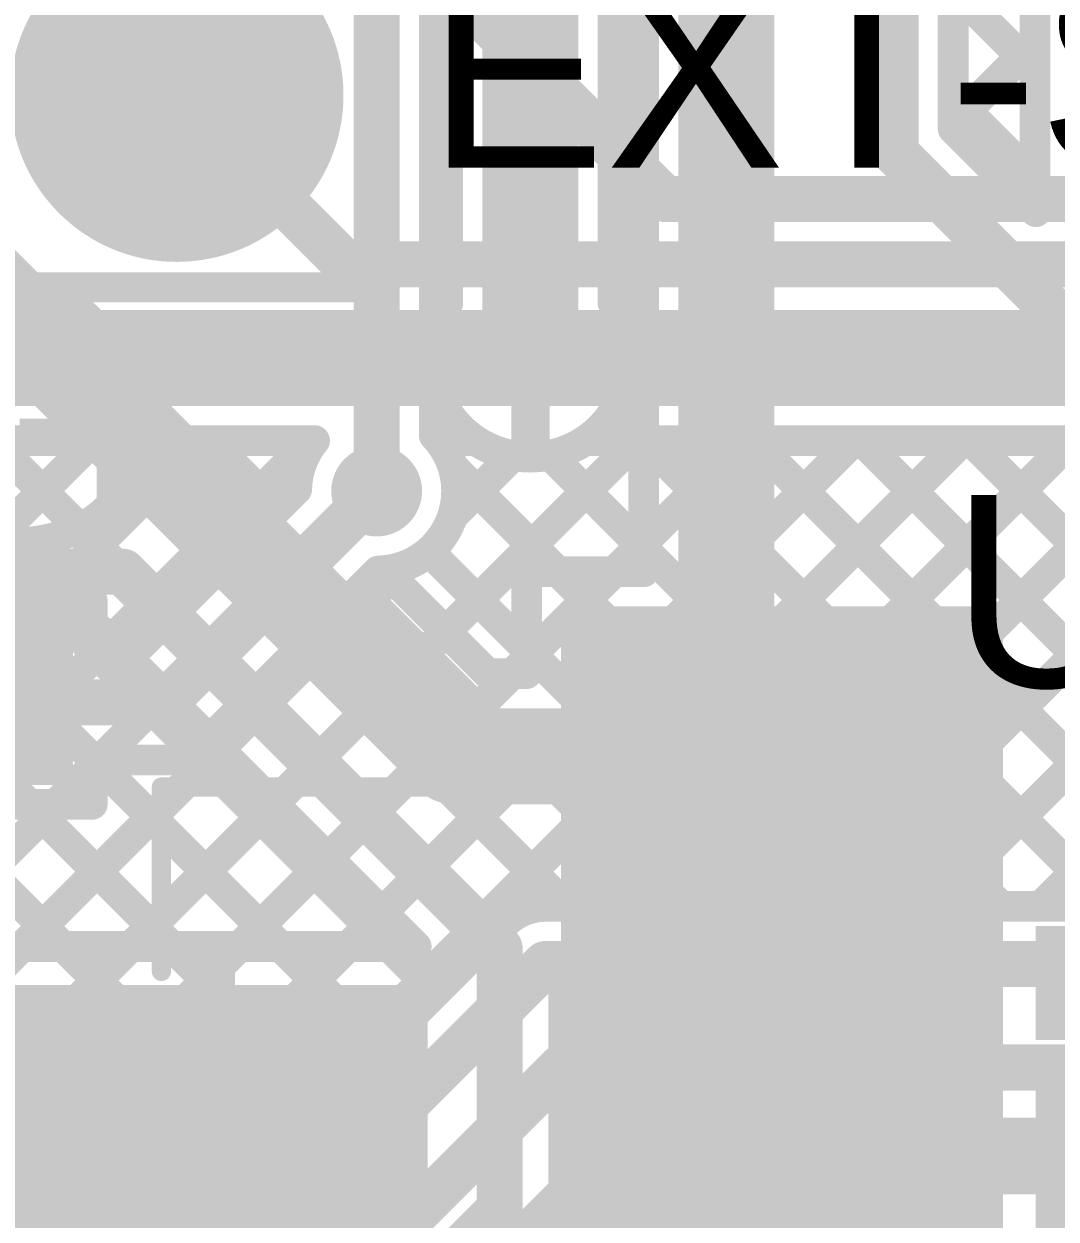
# Model space of a CAD drawing. Header units: millimetres. Extents: x -0.01 to 3.73, y -0.01 to 3.05.
# Drawn here: x 0.3662 to 0.6348, y 2.4856 to 2.7965 of the extents above; entities that cross this region are included whole.
import ezdxf

# ---------------------------------------------------------------- set-up
doc = ezdxf.new("R2010")
doc.units = ezdxf.units.MM
doc.header["$MEASUREMENT"] = 0
for name, color, linetype in [('BottomLayer', 5, 'Continuous'), ('BottomPaste', 16, 'Continuous'), ('BottomSolder', 6, 'Continuous'), ('MultiLayer', 9, 'Continuous'), ('PadHoleLayer', 156, 'Continuous'), ('TopLayer', 1, 'Continuous'), ('TopOverlay', 2, 'Continuous'), ('TopPaste', 8, 'Continuous'), ('TopSolder', 216, 'Continuous'), ('ViaHoleLayer', 16, 'Continuous')]:
    doc.layers.add(name, color=color, linetype=linetype)
doc.styles.add('Arial', font='', dxfattribs={"height": 0.2})
doc.styles.get('Arial').set_extended_font_data('Arial')

# ---------------------------------------------------------------- blocks, each defined once
blk = doc.blocks.new('32_TQFP_17')
at = {"layer": 'TopLayer'}
for points in [[(-0.19882, 0.12106), (-0.13583, 0.12106), (-0.13583, 0.09941), (-0.19882, 0.09941)], [(-0.19882, 0.08957), (-0.13583, 0.08957), (-0.13583, 0.06791), (-0.19882, 0.06791)], [(-0.19882, 0.05807), (-0.13583, 0.05807), (-0.13583, 0.03642), (-0.19882, 0.03642)]]:
    blk.add_hatch(color=1, dxfattribs=at).paths.add_polyline_path(points)
at = {"layer": 'TopPaste'}
for points in [[(-0.19882, 0.12106), (-0.13583, 0.12106), (-0.13583, 0.09941), (-0.19882, 0.09941)], [(-0.19882, 0.08957), (-0.13583, 0.08957), (-0.13583, 0.06791), (-0.19882, 0.06791)], [(-0.19882, 0.05807), (-0.13583, 0.05807), (-0.13583, 0.03642), (-0.19882, 0.03642)]]:
    blk.add_hatch(color=8, dxfattribs=at).paths.add_polyline_path(points)
at = {"layer": 'TopSolder'}
for points in [[(-0.20282, 0.12506), (-0.13183, 0.12506), (-0.13183, 0.09541), (-0.20282, 0.09541)], [(-0.20282, 0.09357), (-0.13183, 0.09357), (-0.13183, 0.06391), (-0.20282, 0.06391)], [(-0.20282, 0.06207), (-0.13183, 0.06207), (-0.13183, 0.03242), (-0.20282, 0.03242)]]:
    blk.add_hatch(color=216, dxfattribs=at).paths.add_polyline_path(points)
blk = doc.blocks.new('R__0603_B_68')
at = {"layer": 'BottomLayer'}
for points in [[(-0.045, -0.0175), (-0.045, 0.0175), (-0.015, 0.0175), (-0.015, -0.0175)], [(0.015, -0.0175), (0.015, 0.0175), (0.045, 0.0175), (0.045, -0.0175)]]:
    blk.add_hatch(color=5, dxfattribs=at).paths.add_polyline_path(points)
at = {"layer": 'BottomPaste'}
for points in [[(-0.045, -0.0175), (-0.045, 0.0175), (-0.015, 0.0175), (-0.015, -0.0175)], [(0.015, -0.0175), (0.015, 0.0175), (0.045, 0.0175), (0.045, -0.0175)]]:
    blk.add_hatch(color=16, dxfattribs=at).paths.add_polyline_path(points)
at = {"layer": 'BottomSolder'}
for points in [[(-0.049, -0.0215), (-0.049, 0.0215), (-0.011, 0.0215), (-0.011, -0.0215)], [(0.011, -0.0215), (0.011, 0.0215), (0.049, 0.0215), (0.049, -0.0215)]]:
    blk.add_hatch(color=6, dxfattribs=at).paths.add_polyline_path(points)
blk = doc.blocks.new('R__0603_B_69')
at = {"layer": 'BottomLayer'}
for points in [[(-0.045, -0.0175), (-0.045, 0.0175), (-0.015, 0.0175), (-0.015, -0.0175)], [(0.015, -0.0175), (0.015, 0.0175), (0.045, 0.0175), (0.045, -0.0175)]]:
    blk.add_hatch(color=5, dxfattribs=at).paths.add_polyline_path(points)
at = {"layer": 'BottomPaste'}
for points in [[(-0.045, -0.0175), (-0.045, 0.0175), (-0.015, 0.0175), (-0.015, -0.0175)], [(0.015, -0.0175), (0.015, 0.0175), (0.045, 0.0175), (0.045, -0.0175)]]:
    blk.add_hatch(color=16, dxfattribs=at).paths.add_polyline_path(points)
at = {"layer": 'BottomSolder'}
for points in [[(-0.049, -0.0215), (-0.049, 0.0215), (-0.011, 0.0215), (-0.011, -0.0215)], [(0.011, -0.0215), (0.011, 0.0215), (0.049, 0.0215), (0.049, -0.0215)]]:
    blk.add_hatch(color=6, dxfattribs=at).paths.add_polyline_path(points)
blk = doc.blocks.new('HDR2X3_122')
at = {"layer": 'BottomLayer'}
h = blk.add_hatch(color=5, dxfattribs=at)
edge = h.paths.add_edge_path()
edge.add_arc((0, 0.1), 0.03937, 0, 360)
at = {"layer": 'BottomSolder'}
h = blk.add_hatch(color=6, dxfattribs=at)
edge = h.paths.add_edge_path()
edge.add_arc((0, 0.1), 0.04337, 0, 360)
at = {"layer": 'MultiLayer'}
h = blk.add_hatch(color=9, dxfattribs=at)
edge = h.paths.add_edge_path()
edge.add_arc((0, 0.1), 0.03937, 0, 360)
at = {"layer": 'PadHoleLayer'}
h = blk.add_hatch(color=156, dxfattribs=at)
edge = h.paths.add_edge_path()
edge.add_arc((0, 0.1), 0.01969, 0, 360)
at = {"layer": 'TopLayer'}
h = blk.add_hatch(color=1, dxfattribs=at)
edge = h.paths.add_edge_path()
edge.add_arc((0, 0.1), 0.03937, 0, 360)
at = {"layer": 'TopSolder'}
h = blk.add_hatch(color=216, dxfattribs=at)
edge = h.paths.add_edge_path()
edge.add_arc((0, 0.1), 0.04337, 0, 360)
at = {"layer": 'TopOverlay', "const_width": 0.00787}
for points in [[(-0.05, 0.15), (-0.05, -0.05)], [(0.25, 0.15), (-0.05, 0.15)]]:
    blk.add_lwpolyline(points, dxfattribs=at)
at = {"layer": 'TopOverlay', "const_width": 0.00394}
blk.add_lwpolyline([(-0.05197, 0.15, 1), (-0.04803, 0.15, 1)], format="xyb", close=True, dxfattribs=at)
blk.add_lwpolyline([(-0.05197, 0.15, 1), (-0.04803, 0.15, 1)], format="xyb", close=True, dxfattribs=at)
blk = doc.blocks.new('RVT1E100M0405__196')
at = {"layer": 'TopLayer'}
for points in [[(-0.12205, 0.0315), (-0.01969, 0.0315), (-0.01969, -0.0315), (-0.12205, -0.0315)], [(0.01969, 0.0315), (0.12205, 0.0315), (0.12205, -0.0315), (0.01969, -0.0315)]]:
    blk.add_hatch(color=1, dxfattribs=at).paths.add_polyline_path(points)
at = {"layer": 'TopPaste'}
for points in [[(-0.12205, 0.0315), (-0.01969, 0.0315), (-0.01969, -0.0315), (-0.12205, -0.0315)], [(0.01969, 0.0315), (0.12205, 0.0315), (0.12205, -0.0315), (0.01969, -0.0315)]]:
    blk.add_hatch(color=8, dxfattribs=at).paths.add_polyline_path(points)
at = {"layer": 'TopSolder'}
for points in [[(-0.12605, 0.0355), (-0.01569, 0.0355), (-0.01569, -0.0355), (-0.12605, -0.0355)], [(0.01569, 0.0355), (0.12605, 0.0355), (0.12605, -0.0355), (0.01569, -0.0355)]]:
    blk.add_hatch(color=216, dxfattribs=at).paths.add_polyline_path(points)
at = {"layer": 'TopOverlay', "const_width": 0.005}
for points in [[(-0.037, 0.087), (-0.08325, 0.04075)], [(0.085, 0.087), (-0.037, 0.087)], [(0.085, 0.087), (0.085, 0.039)], [(-0.108, 0.065), (-0.108, 0.037)], [(-0.094, 0.051), (-0.122, 0.051)], [(-0.08325, 0.04075), (-0.08325, 0.035)], [(-0.08325, -0.035), (-0.08325, -0.04075)], [(0.085, -0.039), (0.085, -0.087)], [(-0.037, -0.087), (-0.08325, -0.04075)], [(0.085, -0.087), (-0.037, -0.087)]]:
    blk.add_lwpolyline(points, dxfattribs=at)
at = {"layer": 'TopOverlay', "const_width": 0.0025}
for points in [[(-0.03825, 0.087, 1), (-0.03575, 0.087, 1)], [(-0.03825, 0.087, 1), (-0.03575, 0.087, 1)], [(0.08375, 0.087, 1), (0.08625, 0.087, 1)], [(0.08375, 0.087, 1), (0.08625, 0.087, 1)], [(-0.10925, 0.065, 1), (-0.10675, 0.065, 1)], [(-0.12325, 0.051, 1), (-0.12075, 0.051, 1)], [(-0.09525, 0.051, 1), (-0.09275, 0.051, 1)], [(-0.0845, 0.04075, 1), (-0.082, 0.04075, 1)], [(-0.0845, 0.04075, 1), (-0.082, 0.04075, 1)], [(0.08375, 0.039, 1), (0.08625, 0.039, 1)], [(-0.10925, 0.037, 1), (-0.10675, 0.037, 1)], [(-0.0845, 0.035, 1), (-0.082, 0.035, 1)], [(-0.0845, -0.035, 1), (-0.082, -0.035, 1)], [(0.08375, -0.039, 1), (0.08625, -0.039, 1)], [(-0.0845, -0.04075, 1), (-0.082, -0.04075, 1)], [(-0.0845, -0.04075, 1), (-0.082, -0.04075, 1)], [(-0.03825, -0.087, 1), (-0.03575, -0.087, 1)], [(-0.03825, -0.087, 1), (-0.03575, -0.087, 1)], [(0.08375, -0.087, 1), (0.08625, -0.087, 1)], [(0.08375, -0.087, 1), (0.08625, -0.087, 1)]]:
    blk.add_lwpolyline(points, format="xyb", close=True, dxfattribs=at)

msp = doc.modelspace()

# ---------------------------------------------------------------- hatches: boundary and pattern name
at = {"layer": 'BottomLayer'}
h = msp.add_hatch(color=5, dxfattribs=at)
edge = h.paths.add_edge_path()
edge.add_arc((0.498, 2.70963), 0.01181, 0, 360)
h = msp.add_hatch(color=5, dxfattribs=at)
edge = h.paths.add_edge_path()
edge.add_arc((0.458, 2.675), 0.01181, 0, 360)
at = {"layer": 'TopLayer'}
h = msp.add_hatch(color=1, dxfattribs=at)
edge = h.paths.add_edge_path()
edge.add_arc((0.498, 2.70963), 0.01181, 0, 360)
h = msp.add_hatch(color=1, dxfattribs=at)
edge = h.paths.add_edge_path()
edge.add_arc((0.458, 2.675), 0.01181, 0, 360)
msp.add_hatch(color=1, dxfattribs=at).paths.add_polyline_path([(0.506, 2.426), (0.621, 2.426), (0.621, 2.645), (0.506, 2.645)])
at = {"layer": 'ViaHoleLayer'}
h = msp.add_hatch(color=16, dxfattribs=at)
edge = h.paths.add_edge_path()
edge.add_arc((0.498, 2.70963), 0.00591, 0, 360)
h = msp.add_hatch(color=16, dxfattribs=at)
edge = h.paths.add_edge_path()
edge.add_arc((0.458, 2.675), 0.00591, 0, 360)

# ---------------------------------------------------------------- linework, layer by layer
at = {"layer": 'BottomLayer'}
for points, const_width in [([(0.406, 2.878), (0.533, 2.751)], 0.012), ([(0.406, 2.778), (0.45, 2.734)], 0.012), ([(0.533, 2.751), (0.86904, 2.751)], 0.012), ([(0.45, 2.734), (0.862, 2.734)], 0.012), ([(0.27437, 2.70963), (0.498, 2.70963)], 0.025), ([(0.498, 2.70963), (0.692, 2.70963)], 0.025), ([(0.498, 2.68782), (0.498, 2.70963)], 0.01), ([(0.27437, 2.68813), (0.44185, 2.68813)], 0.008), ([(0.32962, 2.68813), (0.37125, 2.6465)], 0.008), ([(0.34004, 2.5025), (0.52567, 2.68813)], 0.008), ([(0.34262, 2.6465), (0.38425, 2.68813)], 0.008), ([(0.35791, 2.68813), (0.40391, 2.64212)], 0.008), ([(0.36832, 2.5025), (0.55395, 2.68813)], 0.008), ([(0.3709, 2.6465), (0.41253, 2.68813)], 0.008), ([(0.38511, 2.491), (0.58224, 2.68813)], 0.008), ([(0.38619, 2.68813), (0.41805, 2.65627)], 0.008), ([(0.38769, 2.635), (0.44081, 2.68813)], 0.008), ([(0.41339, 2.491), (0.61052, 2.68813)], 0.008), ([(0.41448, 2.68813), (0.4322, 2.67041)], 0.008), ([(0.47415, 2.68813), (0.48372, 2.68813)], 0.008), ([(0.51228, 2.68813), (0.67772, 2.68813)], 0.008), ([(0.51761, 2.56693), (0.6388, 2.68813)], 0.008), ([(0.52761, 2.68813), (0.64881, 2.56693)], 0.008), ([(0.5459, 2.56693), (0.66709, 2.68813)], 0.008), ([(0.5559, 2.68813), (0.67709, 2.56693)], 0.008), ([(0.58418, 2.68813), (0.64513, 2.62718)], 0.008), ([(0.61247, 2.68813), (0.65277, 2.64782)], 0.008), ([(0.47778, 2.66852), (0.49347, 2.68422)], 0.008), ([(0.50313, 2.68433), (0.62052, 2.56693)], 0.008), ([(0.47782, 2.68135), (0.59224, 2.56693)], 0.008), ([(0.403, 2.62), (0.458, 2.675)], 0.012), ([(0.39679, 2.635), (0.43719, 2.67541)], 0.008), ([(0.47162, 2.65927), (0.56395, 2.56693)], 0.008), ([(0.31176, 2.5025), (0.46448, 2.65522)], 0.008), ([(0.41361, 2.6094), (0.45841, 2.65419)], 0.008), ([(0.45341, 2.6492), (0.53567, 2.56693)], 0.008), ([(0.336, 2.6465), (0.384, 2.6465)], 0.008), ([(0.384, 2.635), (0.384, 2.6465)], 0.008), ([(0.57418, 2.56693), (0.65135, 2.6441)], 0.008), ([(0.384, 2.635), (0.39679, 2.635)], 0.008), ([(0.43927, 2.63505), (0.50738, 2.56693)], 0.008), ([(0.36, 2.62), (0.403, 2.62)], 0.012), ([(0.42512, 2.62091), (0.48741, 2.55862)], 0.008), ([(0.60247, 2.56693), (0.64667, 2.61114)], 0.008), ([(0.41065, 2.6071), (0.47327, 2.54448)], 0.008), ([(0.384, 2.605), (0.403, 2.605)], 0.008), ([(0.384, 2.5935), (0.384, 2.605)], 0.008), ([(0.38447, 2.605), (0.45913, 2.53034)], 0.008), ([(0.63075, 2.56693), (0.66403, 2.60021)], 0.008), ([(0.28283, 2.5935), (0.37383, 2.5025)], 0.008), ([(0.28347, 2.5025), (0.37447, 2.5935)], 0.008), ([(0.31111, 2.5935), (0.41361, 2.491)], 0.008), ([(0.336, 2.5935), (0.384, 2.5935)], 0.008), ([(0.3394, 2.5935), (0.43084, 2.50206)], 0.008), ([(0.36768, 2.5935), (0.44498, 2.5162)], 0.008), ([(0.50194, 2.56693), (0.83351, 2.56693)], 0.008), ([(0.41979, 2.491), (0.49132, 2.56254)], 0.008), ([(0.426, 2.476), (0.50194, 2.55193)], 0.012), ([(0.50194, 2.55193), (0.848, 2.55193)], 0.012), ([(0.358, 2.377), (0.506, 2.525)], 0.012), ([(0.506, 2.525), (0.86, 2.525)], 0.012), ([(0.383, 2.361), (0.524, 2.502)], 0.02), ([(0.524, 2.502), (0.804, 2.502)], 0.02), ([(0.336, 2.5025), (0.384, 2.5025)], 0.008), ([(0.384, 2.491), (0.384, 2.5025)], 0.008), ([(0.384, 2.491), (0.41979, 2.491)], 0.008)]:
    msp.add_lwpolyline(points, dxfattribs=dict(at, const_width=const_width))
for points, const_width in [([(0.403, 2.778, 1), (0.409, 2.778, 1)], 0.006), ([(0.53, 2.751, 1), (0.536, 2.751, 1)], 0.006), ([(0.53, 2.751, 1), (0.536, 2.751, 1)], 0.006), ([(0.447, 2.734, 1), (0.453, 2.734, 1)], 0.006), ([(0.447, 2.734, 1), (0.453, 2.734, 1)], 0.006), ([(0.49175, 2.70963, 1), (0.50425, 2.70963, 1)], 0.0125), ([(0.49175, 2.70963, 1), (0.50425, 2.70963, 1)], 0.0125), ([(0.4955, 2.70963, 1), (0.5005, 2.70963, 1)], 0.005), ([(0.38225, 2.68813, 1), (0.38625, 2.68813, 1)], 0.004), ([(0.38419, 2.68813, 1), (0.38819, 2.68813, 1)], 0.004), ([(0.41053, 2.68813, 1), (0.41453, 2.68813, 1)], 0.004), ([(0.41248, 2.68813, 1), (0.41648, 2.68813, 1)], 0.004), ([(0.43881, 2.68813, 1), (0.44281, 2.68813, 1)], 0.004), ([(0.43985, 2.68813, 1), (0.44385, 2.68813, 1)], 0.004), ([(0.43985, 2.68813, 1), (0.44385, 2.68813, 1)], 0.004), ([(0.47215, 2.68813, 1), (0.47615, 2.68813, 1)], 0.004), ([(0.47215, 2.68813, 1), (0.47615, 2.68813, 1)], 0.004), ([(0.48172, 2.68813, 1), (0.48572, 2.68813, 1)], 0.004), ([(0.48172, 2.68813, 1), (0.48572, 2.68813, 1)], 0.004), ([(0.4955, 2.68782, 1), (0.5005, 2.68782, 1)], 0.005), ([(0.51028, 2.68813, 1), (0.51428, 2.68813, 1)], 0.004), ([(0.51028, 2.68813, 1), (0.51428, 2.68813, 1)], 0.004), ([(0.52367, 2.68813, 1), (0.52767, 2.68813, 1)], 0.004), ([(0.52561, 2.68813, 1), (0.52961, 2.68813, 1)], 0.004), ([(0.55195, 2.68813, 1), (0.55595, 2.68813, 1)], 0.004), ([(0.5539, 2.68813, 1), (0.5579, 2.68813, 1)], 0.004), ([(0.58024, 2.68813, 1), (0.58424, 2.68813, 1)], 0.004), ([(0.58218, 2.68813, 1), (0.58618, 2.68813, 1)], 0.004), ([(0.60852, 2.68813, 1), (0.61252, 2.68813, 1)], 0.004), ([(0.61047, 2.68813, 1), (0.61447, 2.68813, 1)], 0.004), ([(0.49147, 2.68422, 1), (0.49547, 2.68422, 1)], 0.004), ([(0.50113, 2.68433, 1), (0.50513, 2.68433, 1)], 0.004), ([(0.47582, 2.68135, 1), (0.47982, 2.68135, 1)], 0.004), ([(0.455, 2.675, 1), (0.461, 2.675, 1)], 0.006), ([(0.43519, 2.67541, 1), (0.43919, 2.67541, 1)], 0.004), ([(0.43519, 2.67541, 1), (0.43919, 2.67541, 1)], 0.004), ([(0.47681, 2.675, 1), (0.48081, 2.675, 1)], 0.004), ([(0.47681, 2.675, 1), (0.48081, 2.675, 1)], 0.004), ([(0.4302, 2.67041, 1), (0.4342, 2.67041, 1)], 0.004), ([(0.47578, 2.66852, 1), (0.47978, 2.66852, 1)], 0.004), ([(0.46962, 2.65927, 1), (0.47362, 2.65927, 1)], 0.004), ([(0.41605, 2.65627, 1), (0.42005, 2.65627, 1)], 0.004), ([(0.46248, 2.65522, 1), (0.46648, 2.65522, 1)], 0.004), ([(0.45641, 2.65419, 1), (0.46041, 2.65419, 1)], 0.004), ([(0.45641, 2.65419, 1), (0.46041, 2.65419, 1)], 0.004), ([(0.45141, 2.6492, 1), (0.45541, 2.6492, 1)], 0.004), ([(0.3689, 2.6465, 1), (0.3729, 2.6465, 1)], 0.004), ([(0.36925, 2.6465, 1), (0.37325, 2.6465, 1)], 0.004), ([(0.382, 2.6465, 1), (0.386, 2.6465, 1)], 0.004), ([(0.382, 2.6465, 1), (0.386, 2.6465, 1)], 0.004), ([(0.40191, 2.64212, 1), (0.40591, 2.64212, 1)], 0.004), ([(0.382, 2.635, 1), (0.386, 2.635, 1)], 0.004), ([(0.382, 2.635, 1), (0.386, 2.635, 1)], 0.004), ([(0.38569, 2.635, 1), (0.38969, 2.635, 1)], 0.004), ([(0.39479, 2.635, 1), (0.39879, 2.635, 1)], 0.004), ([(0.39479, 2.635, 1), (0.39879, 2.635, 1)], 0.004), ([(0.43727, 2.63505, 1), (0.44127, 2.63505, 1)], 0.004), ([(0.4, 2.62, 1), (0.406, 2.62, 1)], 0.006), ([(0.4, 2.62, 1), (0.406, 2.62, 1)], 0.006), ([(0.42312, 2.62091, 1), (0.42712, 2.62091, 1)], 0.004), ([(0.4116, 2.60939, 1), (0.4156, 2.60939, 1)], 0.004), ([(0.41161, 2.6094, 1), (0.41561, 2.6094, 1)], 0.004), ([(0.41161, 2.60939, 1), (0.41561, 2.60939, 1)], 0.004), ([(0.40865, 2.6071, 1), (0.41265, 2.6071, 1)], 0.004), ([(0.382, 2.605, 1), (0.386, 2.605, 1)], 0.004), ([(0.382, 2.605, 1), (0.386, 2.605, 1)], 0.004), ([(0.38247, 2.605, 1), (0.38647, 2.605, 1)], 0.004), ([(0.401, 2.605, 1), (0.405, 2.605, 1)], 0.004), ([(0.401, 2.605, 1), (0.405, 2.605, 1)], 0.004), ([(0.401, 2.605, 1), (0.405, 2.605, 1)], 0.004), ([(0.36568, 2.5935, 1), (0.36968, 2.5935, 1)], 0.004), ([(0.37247, 2.5935, 1), (0.37647, 2.5935, 1)], 0.004), ([(0.382, 2.5935, 1), (0.386, 2.5935, 1)], 0.004), ([(0.382, 2.5935, 1), (0.386, 2.5935, 1)], 0.004), ([(0.49994, 2.56693, 1), (0.50394, 2.56693, 1)], 0.004), ([(0.49994, 2.56693, 1), (0.50394, 2.56693, 1)], 0.004), ([(0.49994, 2.56693, 1), (0.50394, 2.56693, 1)], 0.004), ([(0.50538, 2.56693, 1), (0.50938, 2.56693, 1)], 0.004), ([(0.51561, 2.56693, 1), (0.51961, 2.56693, 1)], 0.004), ([(0.53367, 2.56693, 1), (0.53767, 2.56693, 1)], 0.004), ([(0.5439, 2.56693, 1), (0.5479, 2.56693, 1)], 0.004), ([(0.56195, 2.56693, 1), (0.56595, 2.56693, 1)], 0.004), ([(0.57218, 2.56693, 1), (0.57618, 2.56693, 1)], 0.004), ([(0.59024, 2.56693, 1), (0.59424, 2.56693, 1)], 0.004), ([(0.60047, 2.56693, 1), (0.60447, 2.56693, 1)], 0.004), ([(0.61852, 2.56693, 1), (0.62252, 2.56693, 1)], 0.004), ([(0.62875, 2.56693, 1), (0.63275, 2.56693, 1)], 0.004), ([(0.48932, 2.56254, 1), (0.49332, 2.56254, 1)], 0.004), ([(0.48933, 2.56255, 1), (0.49333, 2.56255, 1)], 0.004), ([(0.48933, 2.56254, 1), (0.49333, 2.56254, 1)], 0.004), ([(0.48541, 2.55862, 1), (0.48941, 2.55862, 1)], 0.004), ([(0.49894, 2.55193, 1), (0.50494, 2.55193, 1)], 0.006), ([(0.49894, 2.55193, 1), (0.50494, 2.55193, 1)], 0.006), ([(0.47127, 2.54448, 1), (0.47527, 2.54448, 1)], 0.004), ([(0.45713, 2.53034, 1), (0.46113, 2.53034, 1)], 0.004), ([(0.503, 2.525, 1), (0.509, 2.525, 1)], 0.006), ([(0.503, 2.525, 1), (0.509, 2.525, 1)], 0.006), ([(0.44298, 2.5162, 1), (0.44698, 2.5162, 1)], 0.004), ([(0.519, 2.502, 1), (0.529, 2.502, 1)], 0.01), ([(0.519, 2.502, 1), (0.529, 2.502, 1)], 0.01), ([(0.36632, 2.5025, 1), (0.37032, 2.5025, 1)], 0.004), ([(0.37183, 2.5025, 1), (0.37583, 2.5025, 1)], 0.004), ([(0.382, 2.5025, 1), (0.386, 2.5025, 1)], 0.004), ([(0.382, 2.5025, 1), (0.386, 2.5025, 1)], 0.004), ([(0.42884, 2.50206, 1), (0.43284, 2.50206, 1)], 0.004), ([(0.382, 2.491, 1), (0.386, 2.491, 1)], 0.004), ([(0.382, 2.491, 1), (0.386, 2.491, 1)], 0.004), ([(0.38311, 2.491, 1), (0.38711, 2.491, 1)], 0.004), ([(0.41139, 2.491, 1), (0.41539, 2.491, 1)], 0.004), ([(0.41161, 2.491, 1), (0.41561, 2.491, 1)], 0.004), ([(0.41779, 2.491, 1), (0.42179, 2.491, 1)], 0.004), ([(0.41779, 2.491, 1), (0.42179, 2.491, 1)], 0.004)]:
    msp.add_lwpolyline(points, format="xyb", close=True, dxfattribs=dict(at, const_width=const_width))
at = {"layer": 'BottomLayer', "const_width": 0.008}
for points in [[(0.43719, 2.67541, -0.167299), (0.44185, 2.68813)], [(0.47415, 2.68813, -0.172319), (0.47881, 2.675)], [(0.51228, 2.68813, -0.301862), (0.48372, 2.68813)], [(0.47881, 2.675, -0.408508), (0.45841, 2.65419)], [(0.4136, 2.60939, -0.198764), (0.403, 2.605)], [(0.41361, 2.60939, -0.198912), (0.403, 2.605)], [(0.49133, 2.56255, -0.198764), (0.50194, 2.56693)], [(0.49133, 2.56254, -0.198912), (0.50194, 2.56693)]]:
    msp.add_lwpolyline(points, format="xyb", dxfattribs=at)
at = {"layer": 'TopLayer'}
for points, const_width in [([(0.458, 2.675), (0.458, 2.914)], 0.012), ([(0.593, 2.763), (0.593, 2.899)], 0.012), ([(0.549, 2.606), (0.549, 2.839)], 0.025), ([(0.608, 2.76921), (0.608, 2.846)], 0.008), ([(0.498, 2.70963), (0.498, 2.835)], 0.025), ([(0.608, 2.80573), (0.62929, 2.78444)], 0.008), ([(0.473, 2.71605), (0.473, 2.80276)], 0.008), ([(0.4765, 2.72391), (0.4765, 2.80276)], 0.008), ([(0.5195, 2.7951), (0.52716, 2.80276)], 0.008), ([(0.5195, 2.72391), (0.5195, 2.80276)], 0.008), ([(0.5275, 2.654), (0.5275, 2.80276)], 0.008), ([(0.608, 2.79874), (0.61218, 2.80293)], 0.008), ([(0.62929, 2.75084), (0.62929, 2.80276)], 0.008), ([(0.473, 2.79931), (0.4765, 2.79581)], 0.008), ([(0.608, 2.77046), (0.62929, 2.79175)], 0.008), ([(0.306, 2.778), (0.478, 2.606)], 0.025), ([(0.473, 2.77688), (0.4765, 2.78038)], 0.008), ([(0.5195, 2.78109), (0.5275, 2.77309)], 0.008), ([(0.608, 2.77745), (0.62929, 2.75616)], 0.008), ([(0.5195, 2.76681), (0.5275, 2.77481)], 0.008), ([(0.473, 2.77102), (0.4765, 2.76752)], 0.008), ([(0.608, 2.76921), (0.62952, 2.74769)], 0.008), ([(0.593, 2.763), (0.69593, 2.66007)], 0.012), ([(0.62152, 2.75569), (0.62929, 2.76346)], 0.008), ([(0.473, 2.7486), (0.4765, 2.7521)], 0.008), ([(0.5195, 2.75281), (0.5275, 2.74481)], 0.008), ([(0.5195, 2.73853), (0.5275, 2.74653)], 0.008), ([(0.473, 2.74274), (0.4765, 2.73924)], 0.008), ([(0.473, 2.72031), (0.47632, 2.72363)], 0.008), ([(0.5195, 2.72452), (0.5275, 2.71652)], 0.008), ([(0.52341, 2.71415), (0.5275, 2.71824)], 0.008), ([(0.47619, 2.70963), (0.498, 2.70963)], 0.01), ([(0.498, 2.68782), (0.498, 2.70963)], 0.01), ([(0.498, 2.70963), (0.51981, 2.70963)], 0.01), ([(0.473, 2.68943), (0.473, 2.70321)], 0.008), ([(0.473, 2.69203), (0.47643, 2.69546)], 0.008), ([(0.51985, 2.69589), (0.5275, 2.68824)], 0.008), ([(0.47597, 2.63843), (0.5275, 2.68996)], 0.008), ([(0.47778, 2.66852), (0.49347, 2.68422)], 0.008), ([(0.50313, 2.68433), (0.5275, 2.65996)], 0.008), ([(0.47782, 2.68135), (0.50517, 2.654)], 0.008), ([(0.51982, 2.654), (0.5275, 2.66168)], 0.008), ([(0.47162, 2.65927), (0.497, 2.63389)], 0.008), ([(0.11337, 2.65402), (0.39198, 2.65402)], 0.012), ([(0.39198, 2.65402), (0.49, 2.556)], 0.012), ([(0.46183, 2.65257), (0.46448, 2.65522)], 0.008), ([(0.46011, 2.6543), (0.48691, 2.6275)], 0.008), ([(0.497, 2.654), (0.5275, 2.654)], 0.008), ([(0.497, 2.6275), (0.497, 2.654)], 0.008), ([(0.14599, 2.63902), (0.38576, 2.63902)], 0.008), ([(0.2764, 2.552), (0.36343, 2.63902)], 0.008), ([(0.29387, 2.63902), (0.3764, 2.5565)], 0.008), ([(0.32216, 2.63902), (0.40469, 2.5565)], 0.008), ([(0.35044, 2.63902), (0.43297, 2.5565)], 0.008), ([(0.37873, 2.63902), (0.46125, 2.5565)], 0.008), ([(0.38576, 2.63902), (0.46829, 2.5565)], 0.008), ([(0.29055, 2.53786), (0.38874, 2.63605)], 0.008), ([(0.49332, 2.6275), (0.497, 2.63118)], 0.008), ([(0.48691, 2.6275), (0.497, 2.6275)], 0.008), ([(0.31347, 2.5325), (0.40288, 2.62191)], 0.008), ([(0.478, 2.606), (0.549, 2.606)], 0.025), ([(0.36575, 2.5565), (0.41702, 2.60777)], 0.008), ([(0.549, 2.5635), (0.549, 2.595)], 0.025), ([(0.39404, 2.5565), (0.43116, 2.59362)], 0.008), ([(0.42232, 2.5565), (0.44531, 2.57948)], 0.008), ([(0.549, 2.5635), (0.5635, 2.549)], 0.025), ([(0.549, 2.51987), (0.549, 2.5635)], 0.025), ([(0.45061, 2.5565), (0.45945, 2.56534)], 0.008), ([(0.35095, 2.5565), (0.46829, 2.5565)], 0.008), ([(0.49, 2.48805), (0.49, 2.556)], 0.012), ([(0.41613, 2.511), (0.41613, 2.5525)], 0.01), ([(0.549, 2.51987), (0.55787, 2.511)], 0.025), ([(0.41613, 2.511), (0.418, 2.51287)], 0.025), ([(0.287, 2.511), (0.41613, 2.511)], 0.025), ([(0.55787, 2.49613), (0.55787, 2.511)], 0.02), ([(0.41613, 2.4695), (0.41613, 2.511)], 0.01), ([(0.55787, 2.49613), (0.6, 2.454)], 0.02), ([(0.438, 2.43605), (0.49, 2.48805)], 0.012)]:
    msp.add_lwpolyline(points, dxfattribs=dict(at, const_width=const_width))
for points, const_width in [([(0.471, 2.79931, 1), (0.475, 2.79931, 1)], 0.004), ([(0.606, 2.79874, 1), (0.61, 2.79874, 1)], 0.004), ([(0.4745, 2.79581, 1), (0.4785, 2.79581, 1)], 0.004), ([(0.5175, 2.7951, 1), (0.5215, 2.7951, 1)], 0.004), ([(0.62729, 2.79175, 1), (0.63129, 2.79175, 1)], 0.004), ([(0.62729, 2.78444, 1), (0.63129, 2.78444, 1)], 0.004), ([(0.4745, 2.78038, 1), (0.4785, 2.78038, 1)], 0.004), ([(0.5175, 2.78109, 1), (0.5215, 2.78109, 1)], 0.004), ([(0.471, 2.77688, 1), (0.475, 2.77688, 1)], 0.004), ([(0.606, 2.77745, 1), (0.61, 2.77745, 1)], 0.004), ([(0.5255, 2.77481, 1), (0.5295, 2.77481, 1)], 0.004), ([(0.5255, 2.77309, 1), (0.5295, 2.77309, 1)], 0.004), ([(0.471, 2.77102, 1), (0.475, 2.77102, 1)], 0.004), ([(0.606, 2.77046, 1), (0.61, 2.77046, 1)], 0.004), ([(0.4745, 2.76752, 1), (0.4785, 2.76752, 1)], 0.004), ([(0.606, 2.76921, 1), (0.61, 2.76921, 1)], 0.004), ([(0.606, 2.76921, 1), (0.61, 2.76921, 1)], 0.004), ([(0.5175, 2.76681, 1), (0.5215, 2.76681, 1)], 0.004), ([(0.59, 2.763, 1), (0.596, 2.763, 1)], 0.006), ([(0.59, 2.763, 1), (0.596, 2.763, 1)], 0.006), ([(0.62729, 2.76346, 1), (0.63129, 2.76346, 1)], 0.004), ([(0.61952, 2.75569, 1), (0.62352, 2.75569, 1)], 0.004), ([(0.62729, 2.75616, 1), (0.63129, 2.75616, 1)], 0.004), ([(0.4745, 2.7521, 1), (0.4785, 2.7521, 1)], 0.004), ([(0.5175, 2.75281, 1), (0.5215, 2.75281, 1)], 0.004), ([(0.471, 2.7486, 1), (0.475, 2.7486, 1)], 0.004), ([(0.62729, 2.75084, 1), (0.63129, 2.75084, 1)], 0.004), ([(0.62729, 2.75084, 1), (0.63129, 2.75084, 1)], 0.004), ([(0.62729, 2.75084, 1), (0.63129, 2.75084, 1)], 0.004), ([(0.5255, 2.74653, 1), (0.5295, 2.74653, 1)], 0.004), ([(0.62752, 2.74769, 1), (0.63152, 2.74769, 1)], 0.004), ([(0.62752, 2.74769, 1), (0.63152, 2.74769, 1)], 0.004), ([(0.62752, 2.74769, 1), (0.63152, 2.74769, 1)], 0.004), ([(0.471, 2.74274, 1), (0.475, 2.74274, 1)], 0.004), ([(0.5255, 2.74481, 1), (0.5295, 2.74481, 1)], 0.004), ([(0.4745, 2.73924, 1), (0.4785, 2.73924, 1)], 0.004), ([(0.5175, 2.73853, 1), (0.5215, 2.73853, 1)], 0.004), ([(0.47432, 2.72363, 1), (0.47832, 2.72363, 1)], 0.004), ([(0.4745, 2.72391, 1), (0.4785, 2.72391, 1)], 0.004), ([(0.4745, 2.72391, 1), (0.4785, 2.72391, 1)], 0.004), ([(0.5175, 2.72452, 1), (0.5215, 2.72452, 1)], 0.004), ([(0.5175, 2.72391, 1), (0.5215, 2.72391, 1)], 0.004), ([(0.5175, 2.72391, 1), (0.5215, 2.72391, 1)], 0.004), ([(0.471, 2.72031, 1), (0.475, 2.72031, 1)], 0.004), ([(0.49175, 2.70963, 1), (0.50425, 2.70963, 1)], 0.0125), ([(0.5255, 2.71824, 1), (0.5295, 2.71824, 1)], 0.004), ([(0.471, 2.71605, 1), (0.475, 2.71605, 1)], 0.004), ([(0.471, 2.71605, 1), (0.475, 2.71605, 1)], 0.004), ([(0.52141, 2.71415, 1), (0.52541, 2.71415, 1)], 0.004), ([(0.5255, 2.71652, 1), (0.5295, 2.71652, 1)], 0.004), ([(0.47369, 2.70963, 1), (0.47869, 2.70963, 1)], 0.005), ([(0.4955, 2.70963, 1), (0.5005, 2.70963, 1)], 0.005), ([(0.4955, 2.70963, 1), (0.5005, 2.70963, 1)], 0.005), ([(0.4955, 2.70963, 1), (0.5005, 2.70963, 1)], 0.005), ([(0.51731, 2.70963, 1), (0.52231, 2.70963, 1)], 0.005), ([(0.52181, 2.70963, 1), (0.52581, 2.70963, 1)], 0.004), ([(0.52181, 2.70963, 1), (0.52581, 2.70963, 1)], 0.004), ([(0.471, 2.70321, 1), (0.475, 2.70321, 1)], 0.004), ([(0.471, 2.70321, 1), (0.475, 2.70321, 1)], 0.004), ([(0.47443, 2.69546, 1), (0.47843, 2.69546, 1)], 0.004), ([(0.51785, 2.69589, 1), (0.52185, 2.69589, 1)], 0.004), ([(0.471, 2.69203, 1), (0.475, 2.69203, 1)], 0.004), ([(0.471, 2.68943, 1), (0.475, 2.68943, 1)], 0.004), ([(0.471, 2.68943, 1), (0.475, 2.68943, 1)], 0.004), ([(0.5255, 2.68996, 1), (0.5295, 2.68996, 1)], 0.004), ([(0.4955, 2.68782, 1), (0.5005, 2.68782, 1)], 0.005), ([(0.5255, 2.68824, 1), (0.5295, 2.68824, 1)], 0.004), ([(0.49147, 2.68422, 1), (0.49547, 2.68422, 1)], 0.004), ([(0.50113, 2.68433, 1), (0.50513, 2.68433, 1)], 0.004), ([(0.47582, 2.68135, 1), (0.47982, 2.68135, 1)], 0.004), ([(0.455, 2.675, 1), (0.461, 2.675, 1)], 0.006), ([(0.47681, 2.675, 1), (0.48081, 2.675, 1)], 0.004), ([(0.47681, 2.675, 1), (0.48081, 2.675, 1)], 0.004), ([(0.47578, 2.66852, 1), (0.47978, 2.66852, 1)], 0.004), ([(0.5255, 2.66168, 1), (0.5295, 2.66168, 1)], 0.004), ([(0.46962, 2.65927, 1), (0.47362, 2.65927, 1)], 0.004), ([(0.5255, 2.65996, 1), (0.5295, 2.65996, 1)], 0.004), ([(0.38898, 2.65402, 1), (0.39498, 2.65402, 1)], 0.006), ([(0.38898, 2.65402, 1), (0.39498, 2.65402, 1)], 0.006), ([(0.46248, 2.65522, 1), (0.46648, 2.65522, 1)], 0.004), ([(0.45811, 2.6543, 1), (0.46211, 2.6543, 1)], 0.004), ([(0.45811, 2.6543, 1), (0.46211, 2.6543, 1)], 0.004), ([(0.45983, 2.65257, 1), (0.46383, 2.65257, 1)], 0.004), ([(0.495, 2.654, 1), (0.499, 2.654, 1)], 0.004), ([(0.495, 2.654, 1), (0.499, 2.654, 1)], 0.004), ([(0.50317, 2.654, 1), (0.50717, 2.654, 1)], 0.004), ([(0.51782, 2.654, 1), (0.52182, 2.654, 1)], 0.004), ([(0.5255, 2.654, 1), (0.5295, 2.654, 1)], 0.004), ([(0.5255, 2.654, 1), (0.5295, 2.654, 1)], 0.004), ([(0.36143, 2.63902, 1), (0.36543, 2.63902, 1)], 0.004), ([(0.37673, 2.63902, 1), (0.38073, 2.63902, 1)], 0.004), ([(0.38376, 2.63902, 1), (0.38776, 2.63902, 1)], 0.004), ([(0.38376, 2.63902, 1), (0.38776, 2.63902, 1)], 0.004), ([(0.47397, 2.63843, 1), (0.47797, 2.63843, 1)], 0.004), ([(0.38674, 2.63605, 1), (0.39074, 2.63605, 1)], 0.004), ([(0.495, 2.63389, 1), (0.499, 2.63389, 1)], 0.004), ([(0.495, 2.63118, 1), (0.499, 2.63118, 1)], 0.004), ([(0.48491, 2.6275, 1), (0.48891, 2.6275, 1)], 0.004), ([(0.48491, 2.6275, 1), (0.48891, 2.6275, 1)], 0.004), ([(0.49132, 2.6275, 1), (0.49532, 2.6275, 1)], 0.004), ([(0.495, 2.6275, 1), (0.499, 2.6275, 1)], 0.004), ([(0.495, 2.6275, 1), (0.499, 2.6275, 1)], 0.004), ([(0.40088, 2.62191, 1), (0.40488, 2.62191, 1)], 0.004), ([(0.47175, 2.606, 1), (0.48425, 2.606, 1)], 0.0125), ([(0.47175, 2.606, 1), (0.48425, 2.606, 1)], 0.0125), ([(0.54275, 2.606, 1), (0.55525, 2.606, 1)], 0.0125), ([(0.54275, 2.606, 1), (0.55525, 2.606, 1)], 0.0125), ([(0.41502, 2.60777, 1), (0.41902, 2.60777, 1)], 0.004), ([(0.54275, 2.595, 1), (0.55525, 2.595, 1)], 0.0125), ([(0.42916, 2.59362, 1), (0.43316, 2.59362, 1)], 0.004), ([(0.44331, 2.57948, 1), (0.44731, 2.57948, 1)], 0.004), ([(0.54275, 2.5635, 1), (0.55525, 2.5635, 1)], 0.0125), ([(0.54275, 2.5635, 1), (0.55525, 2.5635, 1)], 0.0125), ([(0.54275, 2.5635, 1), (0.55525, 2.5635, 1)], 0.0125), ([(0.45745, 2.56534, 1), (0.46145, 2.56534, 1)], 0.004), ([(0.36375, 2.5565, 1), (0.36775, 2.5565, 1)], 0.004), ([(0.3744, 2.5565, 1), (0.3784, 2.5565, 1)], 0.004), ([(0.39204, 2.5565, 1), (0.39604, 2.5565, 1)], 0.004), ([(0.40269, 2.5565, 1), (0.40669, 2.5565, 1)], 0.004), ([(0.42032, 2.5565, 1), (0.42432, 2.5565, 1)], 0.004), ([(0.43097, 2.5565, 1), (0.43497, 2.5565, 1)], 0.004), ([(0.44861, 2.5565, 1), (0.45261, 2.5565, 1)], 0.004), ([(0.45925, 2.5565, 1), (0.46325, 2.5565, 1)], 0.004), ([(0.46629, 2.5565, 1), (0.47029, 2.5565, 1)], 0.004), ([(0.46629, 2.5565, 1), (0.47029, 2.5565, 1)], 0.004), ([(0.487, 2.556, 1), (0.493, 2.556, 1)], 0.006), ([(0.487, 2.556, 1), (0.493, 2.556, 1)], 0.006), ([(0.55725, 2.549, 1), (0.56975, 2.549, 1)], 0.0125), ([(0.41363, 2.5525, 1), (0.41863, 2.5525, 1)], 0.005), ([(0.54275, 2.51987, 1), (0.55525, 2.51987, 1)], 0.0125), ([(0.54275, 2.51987, 1), (0.55525, 2.51987, 1)], 0.0125), ([(0.41175, 2.51287, 1), (0.42425, 2.51287, 1)], 0.0125), ([(0.40988, 2.511, 1), (0.42238, 2.511, 1)], 0.0125), ([(0.40988, 2.511, 1), (0.42238, 2.511, 1)], 0.0125), ([(0.55162, 2.511, 1), (0.56412, 2.511, 1)], 0.0125), ([(0.55287, 2.511, 1), (0.56287, 2.511, 1)], 0.01), ([(0.41363, 2.511, 1), (0.41863, 2.511, 1)], 0.005), ([(0.41363, 2.511, 1), (0.41863, 2.511, 1)], 0.005), ([(0.55287, 2.49613, 1), (0.56287, 2.49613, 1)], 0.01), ([(0.55287, 2.49613, 1), (0.56287, 2.49613, 1)], 0.01), ([(0.487, 2.48805, 1), (0.493, 2.48805, 1)], 0.006), ([(0.487, 2.48805, 1), (0.493, 2.48805, 1)], 0.006)]:
    msp.add_lwpolyline(points, format="xyb", close=True, dxfattribs=dict(at, const_width=const_width))
at = {"layer": 'TopLayer', "const_width": 0.008}
for points in [[(0.62952, 2.74769, -0.036723), (0.62929, 2.75084)], [(0.62952, 2.74769, -0.036723), (0.62929, 2.75084)], [(0.473, 2.71605, -0.083943), (0.4765, 2.72391)], [(0.5195, 2.72391, -0.147641), (0.52381, 2.70963)], [(0.52381, 2.70963, -0.881612), (0.473, 2.70321)], [(0.473, 2.68943, -0.193845), (0.47881, 2.675)], [(0.47881, 2.675, -0.384778), (0.46011, 2.6543)]]:
    msp.add_lwpolyline(points, format="xyb", dxfattribs=at)

# ---------------------------------------------------------------- block references
at = {"rotation": 180}
for name, p in [('HDR2X3_122', (0.406, 2.878)), ('R__0603_B_69', (0.33, 2.62)), ('RVT1E100M0405__196', (0.487, 2.511)), ('R__0603_B_68', (0.33, 2.476))]:
    msp.add_blockref(name, p, dxfattribs=at)
msp.add_blockref('32_TQFP_17', (0.83232, 2.43676))

# ---------------------------------------------------------------- texts
at = {"layer": 'TopOverlay', "style": 'Arial'}
for s, height, p in [('EXT-SW', 0.05, (0.471, 2.75912)), ('JTAG', 0.07, (0.151, 2.65883))]:
    msp.add_text(s, height=height, rotation=360, dxfattribs=at).set_placement(p)
msp.add_text('U2', height=0.05, dxfattribs=at).set_placement((0.60735, 2.62401))

doc.saveas('drawing.dxf')
